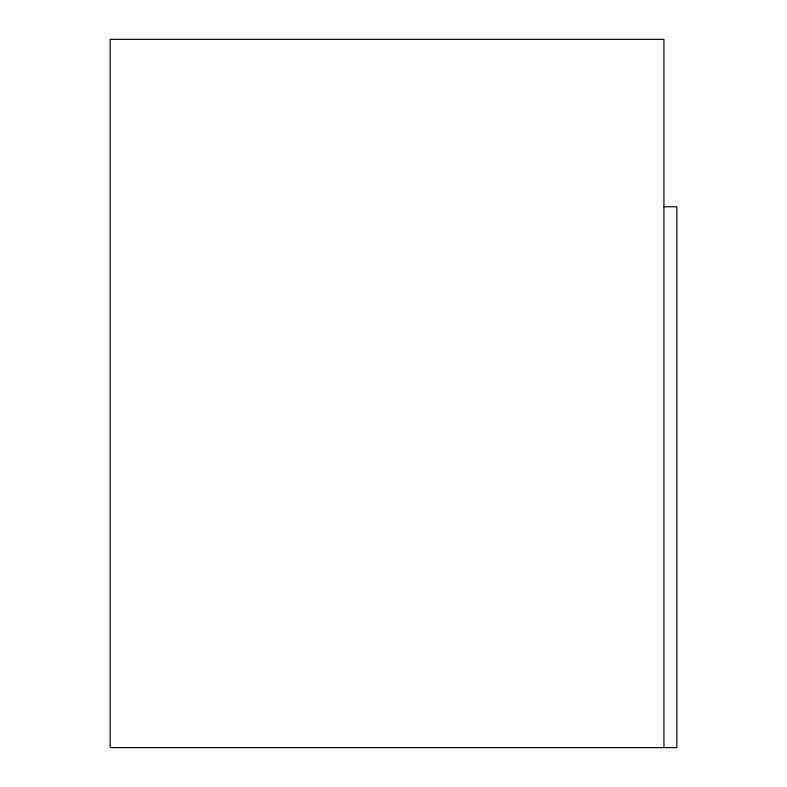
<?xml version="1.0" encoding="UTF-8"?>
<svg xmlns="http://www.w3.org/2000/svg" width="787" height="787" viewBox="0 0 787 787"><rect width="100%" height="100%" fill="white"/><g stroke="black" fill="none" stroke-linecap="round" stroke-linejoin="round"><path stroke-width="1.18" d="M663.943 206.765L676.82 206.765L676.82 747.65L110.18 747.65L110.18 39.35L663.943 39.35L663.943 747.65"/></g></svg>
